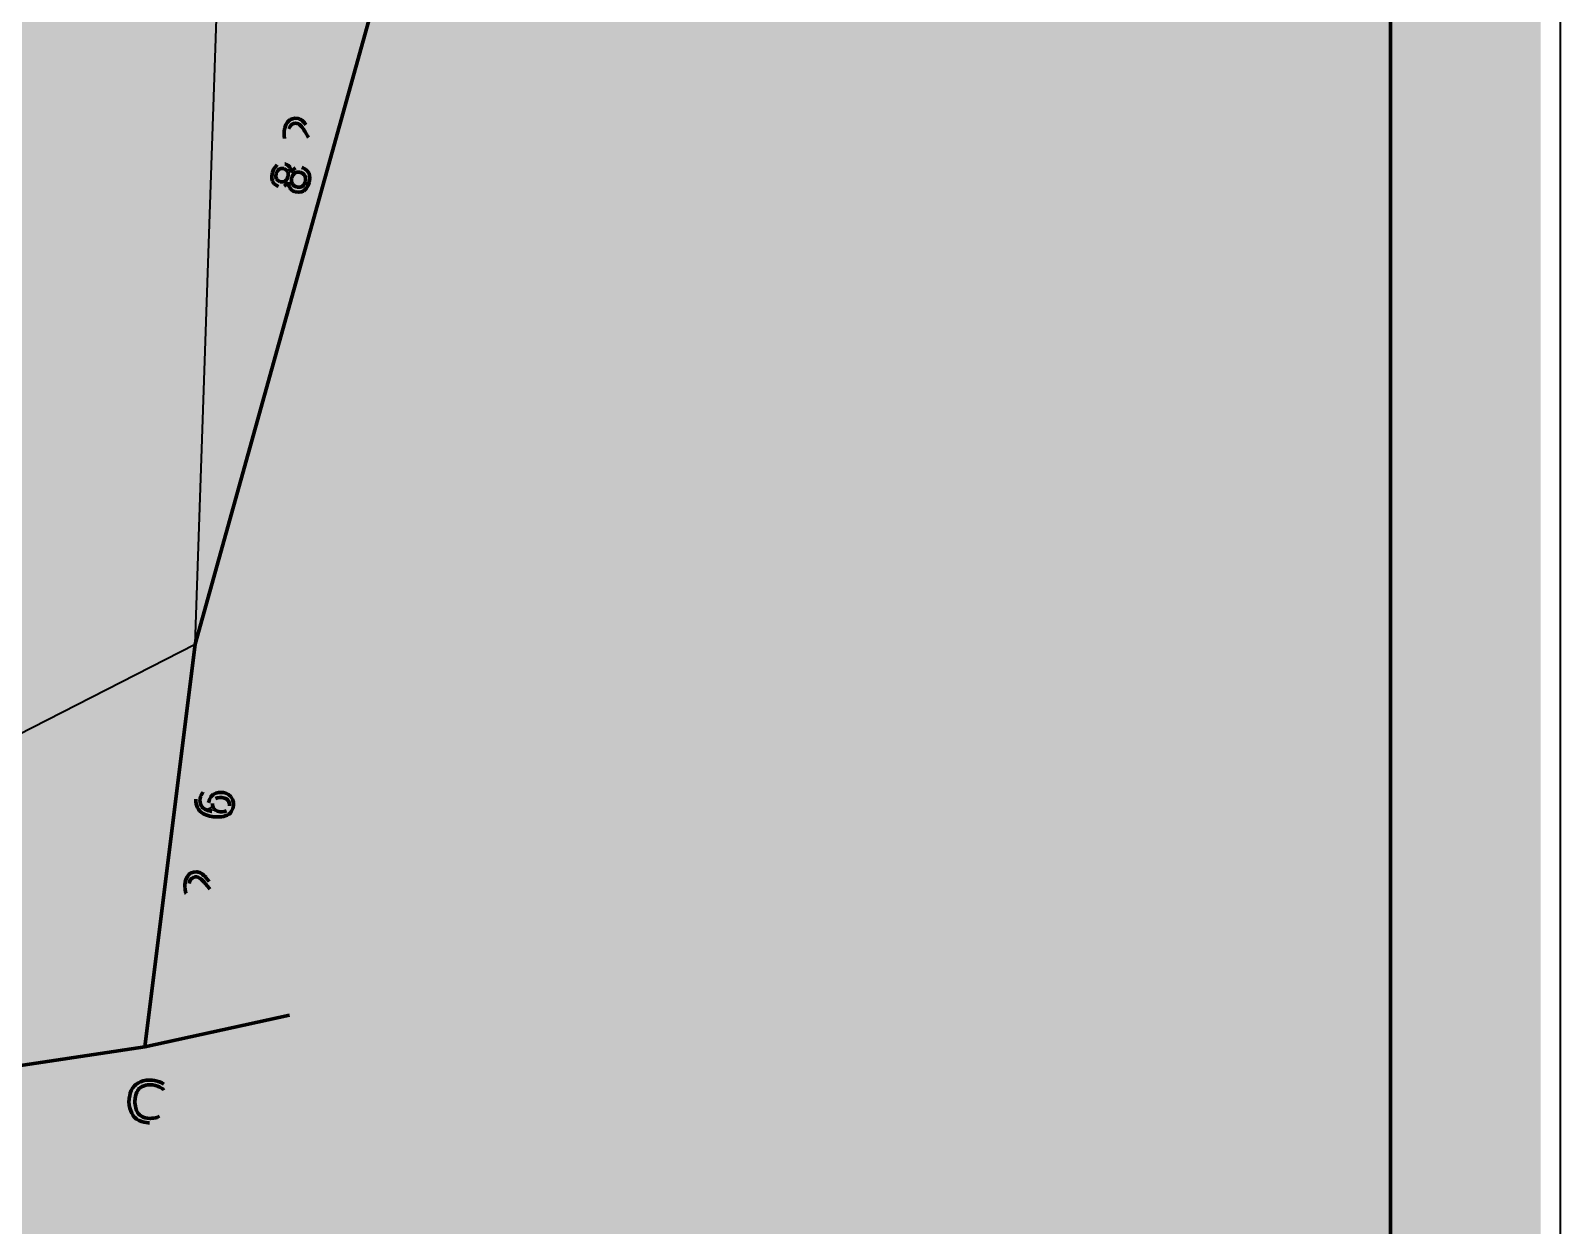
# Model space of a CAD drawing. Header units: inches. Extents: x 0 to 9.1, y 0 to 13.1.
# Drawn here: x 5.399 to 9.14, y 2.317 to 5.239 of the extents above; entities that cross this region are included whole.
import ezdxf

# ---------------------------------------------------------------- set-up
doc = ezdxf.new("R2010")
doc.units = ezdxf.units.IN
doc.header["$MEASUREMENT"] = 0
doc.layers.add('PDF_Geometry', color=7, linetype='Continuous')
doc.layers.add('PDF_Solid Fills', color=7, linetype='Continuous')

msp = doc.modelspace()

# ---------------------------------------------------------------- hatches: boundary and pattern name
at = {"layer": 'PDF_Solid Fills', "true_color": 0xffffff, "transparency": 33554559}
msp.add_hatch(color=7, dxfattribs=at).paths.add_polyline_path([(9.0917, 0.1596), (9.0917, 13.0851), (-0.0485, 13.0851), (-0.0485, 0.1596)])
at = {"layer": 'PDF_Solid Fills', "transparency": 33554559}
h = msp.add_hatch(color=256, dxfattribs=at)
h.paths.add_polyline_path([(6.7576, 5.0022), (6.7154, 4.9363), (6.7576, 4.9363)], flags=0)
h.paths.add_polyline_path([(6.7533, 5.0166), (6.774, 5.0166), (6.774, 4.9363), (6.7917, 4.9363), (6.7917, 4.9223), (6.774, 4.9223), (6.774, 4.8932), (6.7576, 4.8932), (6.7576, 4.9223), (6.7017, 4.9223), (6.7017, 4.9385)], flags=0)
h.paths.add_polyline_path([(6.8222, 4.9072), (6.8496, 4.9072), (6.8496, 5.0014), (6.8197, 4.9954), (6.8197, 5.0106), (6.8493, 5.0166), (6.8662, 5.0166), (6.8662, 4.9072), (6.8933, 4.9072), (6.8933, 4.8932), (6.8222, 4.8932)], flags=0)
h.paths.add_polyline_path([(6.9228, 5.0166), (7.0022, 5.0166), (7.0022, 5.0096), (6.9573, 4.8932), (6.9399, 4.8932), (6.9821, 5.0026), (6.9228, 5.0026)], flags=0)
h = msp.add_hatch(color=5, dxfattribs=at)
h.paths.add_polyline_path([(5.9834, 4.8208), (6.0214, 4.7783), (6.0296, 4.808)], flags=0)
h.paths.add_polyline_path([(5.9724, 4.8203), (5.9764, 4.8351), (6.0327, 4.8197), (6.0361, 4.8318), (6.0459, 4.8292), (6.0425, 4.8169), (6.0628, 4.8114), (6.0598, 4.7997), (6.0393, 4.8054), (6.0285, 4.7661), (6.0171, 4.7694)], flags=0)
h.paths.add_polyline_path([(6.0053, 4.8584, 0.155966), (6.019, 4.8592)], flags=0)
h.paths.add_polyline_path([(6.0205, 4.9137, 0.210686), (6.002, 4.9109)], flags=0)
h.paths.add_polyline_path([(6.0624, 4.9045, 0.161133), (6.047, 4.9035)], flags=0)
h.paths.add_polyline_path([(6.0776, 4.9226), (6.081, 4.9349), (6.0958, 4.9308), (6.0924, 4.9185)], flags=0)
h.paths.add_polyline_path([(6.0956, 4.9689), (6.1068, 5.01), (6.1168, 5.0072), (6.1018, 4.9523), (6.0918, 4.9551)], flags=0)
h.paths.add_polyline_path([(6.0784, 4.9782, 0.003296), (6.0918, 4.9551)], flags=0)
h.paths.add_polyline_path([(6.0304, 4.9991, 0.07119), (6.0291, 4.9869)], flags=0)
h.paths.add_polyline_path([(6.0291, 4.9869, 0.054022), (6.0314, 4.9722)], flags=0)
h.paths.add_polyline_path([(6.0314, 4.9722), (6.0196, 4.9754)], flags=0)
h.paths.add_polyline_path([(6.0722, 5.0091, 0.001709), (6.0793, 4.9969)], flags=0)
h.paths.add_polyline_path([(6.0956, 4.9689, 0.002918), (6.0793, 4.9969)], flags=0)
msp.add_hatch(color=1, dxfattribs=at).paths.add_polyline_path([(5.8609, 3.717), (5.919, 3.717), (5.919, 3.7055), (5.8745, 3.7055), (5.8745, 3.6758), (5.9146, 3.6758), (5.9146, 3.6644), (5.8745, 3.6644), (5.8745, 3.6161), (5.8609, 3.6161)])
h = msp.add_hatch(color=5, dxfattribs=at)
h.paths.add_polyline_path([(5.8554, 3.133), (5.8609, 3.1752), (5.8711, 3.1738), (5.8639, 3.1174), (5.8536, 3.1187)], flags=0)
h.paths.add_polyline_path([(5.8371, 3.1397, 0.001985), (5.8536, 3.1187)], flags=0)
h.paths.add_polyline_path([(5.7866, 3.1538, 0.071482), (5.7871, 3.1415)], flags=0)
h.paths.add_polyline_path([(5.7871, 3.1415, 0.04412), (5.7914, 3.1272)], flags=0)
h.paths.add_polyline_path([(5.7914, 3.1272), (5.7792, 3.1289)], flags=0)
h.paths.add_polyline_path([(5.8554, 3.133, 0.001109), (5.8354, 3.1584)], flags=0)
h.paths.add_polyline_path([(5.8003, 3.2425), (5.8439, 3.2057), (5.8477, 3.2363)], flags=0)
h.paths.add_polyline_path([(5.7894, 3.2405), (5.7914, 3.2557), (5.8493, 3.2481), (5.8509, 3.2608), (5.8609, 3.2595), (5.8594, 3.2469), (5.8803, 3.2441), (5.8788, 3.2321), (5.8577, 3.2349), (5.8525, 3.1946), (5.8408, 3.1961)], flags=0)
h.paths.add_polyline_path([(5.8693, 3.2788), (5.8709, 3.2914), (5.8862, 3.2894), (5.8845, 3.2768)], flags=0)
h.paths.add_polyline_path([(5.878, 3.3315, 0.203609), (5.8853, 3.3437)], flags=0)
h.paths.add_polyline_path([(5.8511, 3.3612, 0.206097), (5.8437, 3.3491)], flags=0)
h.paths.add_polyline_path([(5.8092, 3.3779), (5.8202, 3.3765)], flags=0)
h.paths.add_polyline_path([(5.8343, 3.3511, 0.10475), (5.8356, 3.3391)], flags=0)
h.paths.add_polyline_path([(5.8052, 3.3686, 0.038853), (5.8032, 3.3597)], flags=0)
h.paths.add_polyline_path([(5.8092, 3.3779, 0.044845), (5.8052, 3.3686)], flags=0)
h = msp.add_hatch(color=1, dxfattribs=at)
h.paths.add_polyline_path([(5.7143, 2.5842), (5.7143, 2.6113), (5.692, 2.6113), (5.692, 2.6223), (5.7277, 2.6223), (5.7277, 2.5791)], flags=0)
h.paths.add_polyline_path([(5.7103, 2.5706, 0.070189), (5.7277, 2.5791)], flags=0)
h.paths.add_polyline_path([(5.69, 2.5679, 0.062785), (5.7103, 2.5706)], flags=0)
h.paths.add_polyline_path([(5.7251, 2.663), (5.7251, 2.6483)], flags=0)

# ---------------------------------------------------------------- linework, layer by layer
at = {"layer": 'PDF_Geometry', "color": 250, "lineweight": 35, "true_color": 0x404040}
msp.add_lwpolyline([(9.1402, 0), (9.1402, 12.9255), (0.0154, 12.9255), (0.0154, 0.0154), (9.1402, 0.0154)], dxfattribs=at)
at = {"layer": 'PDF_Geometry', "lineweight": 70}
msp.add_lwpolyline([(0.4309, 12.51), (0.4309, 0.4309), (8.7247, 0.4309), (8.7247, 12.51)], close=True, dxfattribs=at)
at = {"layer": 'PDF_Geometry', "lineweight": 35}
for points in [[(3.1852, 9.7095), (4.8009, 10.4635), (5.9857, 10.5712), (5.9857, 9.1402), (6.9398, 7.8476), (5.8011, 3.7392), (5.678, 2.7544), (3.1237, 2.3697)], [(5.9857, 9.1402), (3.1237, 2.3697), (5.8011, 3.7392)]]:
    msp.add_lwpolyline(points, close=True, dxfattribs=at)
at = {"layer": 'PDF_Geometry', "lineweight": 106}
msp.add_lwpolyline([(3.1852, 9.7095), (4.8009, 10.4635), (4.8778, 10.4635), (5.9857, 10.5712), (5.9857, 9.1402), (6.4474, 8.5247), (6.9398, 7.8476), (6.3243, 5.6164), (5.8011, 3.7392), (5.678, 2.7544), (3.1237, 2.3697), (3.1391, 5.4472), (3.1544, 5.9703), (3.1698, 8.4477)], close=True, dxfattribs=at)
msp.add_lwpolyline([(5.678, 2.7544), (6.0319, 2.8313)], dxfattribs=at)
for points in [[(6.0205, 5.0016), (6.0205, 5.0016), (6.0242, 5.0151), (6.0331, 5.0212)], [(6.0331, 5.0212), (6.0331, 5.0212), (6.0421, 5.0272), (6.0533, 5.0243)], [(6.0508, 5.0122), (6.0508, 5.0122), (6.0439, 5.014), (6.0382, 5.0105)], [(6.0533, 5.0243), (6.0533, 5.0243), (6.0585, 5.0228), (6.0628, 5.0194)], [(6.0628, 5.0194), (6.0628, 5.0194), (6.0671, 5.0159), (6.0722, 5.0091)], [(6.0196, 4.9754), (6.0196, 4.9754), (6.0185, 4.9834), (6.0188, 4.99)], [(6.0188, 4.99), (6.0188, 4.99), (6.0191, 4.9965), (6.0205, 5.0016)], [(6.0382, 5.0105), (6.0382, 5.0105), (6.0325, 5.0068), (6.0304, 4.9991)], [(6.0588, 5.0076), (6.0588, 5.0076), (6.0551, 5.0111), (6.0508, 5.0122)], [(6.0673, 4.9966), (6.0673, 4.9966), (6.0627, 5.0042), (6.0588, 5.0076)], [(6.0784, 4.9782), (6.0784, 4.9782), (6.0698, 4.9929), (6.0673, 4.9966)], [(5.9904, 4.8923), (5.9904, 4.8923), (5.994, 4.9052), (6.002, 4.9109)], [(6.0182, 4.9018), (6.0182, 4.9018), (6.0116, 4.9037), (6.0067, 4.9005)], [(6.0276, 4.8946), (6.0276, 4.8946), (6.025, 4.9), (6.0182, 4.9018)], [(6.0205, 4.9137), (6.0205, 4.9137), (6.0279, 4.9117), (6.0319, 4.906)], [(6.0319, 4.906), (6.0319, 4.906), (6.0359, 4.9005), (6.0356, 4.8926)], [(6.0356, 4.8926), (6.0356, 4.8926), (6.0401, 4.9003), (6.047, 4.9035)], [(6.0624, 4.9045), (6.0624, 4.9045), (6.0748, 4.9009), (6.0794, 4.8914)], [(5.9908, 4.8703), (5.9908, 4.8703), (5.9868, 4.8794), (5.9904, 4.8923)], [(6.0053, 4.8584), (6.0053, 4.8584), (5.9948, 4.8614), (5.9908, 4.8703)], [(5.9997, 4.8897), (5.9997, 4.8897), (5.9976, 4.8821), (6.0002, 4.8769)], [(6.0067, 4.9005), (6.0067, 4.9005), (6.0017, 4.8972), (5.9997, 4.8897)], [(6.0002, 4.8769), (6.0002, 4.8769), (6.0027, 4.8717), (6.0094, 4.8698)], [(6.0094, 4.8698), (6.0094, 4.8698), (6.0162, 4.868), (6.0211, 4.8711)], [(6.0291, 4.8689), (6.0291, 4.8689), (6.0253, 4.862), (6.019, 4.8592)], [(6.0211, 4.8711), (6.0211, 4.8711), (6.0261, 4.8743), (6.0282, 4.8818)], [(6.0282, 4.8818), (6.0282, 4.8818), (6.0302, 4.8894), (6.0276, 4.8946)], [(6.0333, 4.8537), (6.0333, 4.8537), (6.029, 4.86), (6.0291, 4.8689)], [(6.0374, 4.8794), (6.0374, 4.8794), (6.0351, 4.8709), (6.0382, 4.8651)], [(6.0454, 4.8912), (6.0454, 4.8912), (6.0397, 4.8877), (6.0374, 4.8794)], [(6.0382, 4.8651), (6.0382, 4.8651), (6.0414, 4.8591), (6.0493, 4.8569)], [(6.0591, 4.8926), (6.0591, 4.8926), (6.0511, 4.8948), (6.0454, 4.8912)], [(6.0699, 4.8845), (6.0699, 4.8845), (6.0667, 4.8905), (6.0591, 4.8926)], [(6.0628, 4.8583), (6.0628, 4.8583), (6.0685, 4.8618), (6.0708, 4.8701)], [(6.0801, 4.8675), (6.0801, 4.8675), (6.0762, 4.8532), (6.0673, 4.8474)], [(6.0708, 4.8701), (6.0708, 4.8701), (6.0731, 4.8785), (6.0699, 4.8845)], [(6.0794, 4.8914), (6.0794, 4.8914), (6.0841, 4.882), (6.0801, 4.8675)], [(6.0461, 4.8451), (6.0461, 4.8451), (6.0376, 4.8474), (6.0333, 4.8537)], [(6.0673, 4.8474), (6.0673, 4.8474), (6.0585, 4.8417), (6.0461, 4.8451)], [(6.0493, 4.8569), (6.0493, 4.8569), (6.0571, 4.8548), (6.0628, 4.8583)], [(5.8157, 3.3679), (5.8157, 3.3679), (5.8139, 3.3634), (5.8132, 3.3589)], [(5.8202, 3.3765), (5.8202, 3.3765), (5.8174, 3.3722), (5.8157, 3.3679)], [(5.8343, 3.3511), (5.8343, 3.3511), (5.836, 3.3645), (5.8452, 3.3712)], [(5.8452, 3.3712), (5.8452, 3.3712), (5.8543, 3.378), (5.8683, 3.3762)], [(5.8683, 3.3762), (5.8683, 3.3762), (5.8822, 3.3745), (5.8894, 3.3652)], [(5.8122, 3.3312), (5.8122, 3.3312), (5.8011, 3.3428), (5.8032, 3.3597)], [(5.8132, 3.3589), (5.8132, 3.3589), (5.8117, 3.3469), (5.8191, 3.3395)], [(5.8446, 3.3168), (5.8446, 3.3168), (5.8234, 3.3195), (5.8122, 3.3312)], [(5.8191, 3.3395), (5.8191, 3.3395), (5.8263, 3.3323), (5.8425, 3.3292)], [(5.8425, 3.3292), (5.8425, 3.3292), (5.8376, 3.3334), (5.8356, 3.3391)], [(5.8437, 3.3491), (5.8437, 3.3491), (5.8428, 3.3411), (5.8477, 3.3355)], [(5.8477, 3.3355), (5.8477, 3.3355), (5.8526, 3.33), (5.8622, 3.3288)], [(5.8668, 3.364), (5.8668, 3.364), (5.8573, 3.3652), (5.8511, 3.3612)], [(5.8622, 3.3288), (5.8622, 3.3288), (5.8717, 3.3275), (5.878, 3.3315)], [(5.8814, 3.3574), (5.8814, 3.3574), (5.8763, 3.3628), (5.8668, 3.364)], [(5.8948, 3.3425), (5.8948, 3.3425), (5.8928, 3.3269), (5.8799, 3.3205)], [(5.8853, 3.3437), (5.8853, 3.3437), (5.8863, 3.3519), (5.8814, 3.3574)], [(5.8894, 3.3652), (5.8894, 3.3652), (5.8966, 3.356), (5.8948, 3.3425)], [(5.8799, 3.3205), (5.8799, 3.3205), (5.8671, 3.3139), (5.8446, 3.3168)], [(5.7863, 3.176), (5.7863, 3.176), (5.7943, 3.1834), (5.8057, 3.1818)], [(5.8057, 3.1818), (5.8057, 3.1818), (5.8112, 3.1812), (5.816, 3.1783)], [(5.7765, 3.1431), (5.7765, 3.1431), (5.7759, 3.1497), (5.7766, 3.1549)], [(5.7792, 3.1289), (5.7792, 3.1289), (5.7771, 3.1366), (5.7765, 3.1431)], [(5.7766, 3.1549), (5.7766, 3.1549), (5.7783, 3.1687), (5.7863, 3.176)], [(5.7928, 3.1661), (5.7928, 3.1661), (5.7877, 3.1617), (5.7866, 3.1538)], [(5.8051, 3.1695), (5.8051, 3.1695), (5.798, 3.1704), (5.7928, 3.1661)], [(5.8137, 3.1661), (5.8137, 3.1661), (5.8094, 3.1691), (5.8051, 3.1695)], [(5.8236, 3.1566), (5.8236, 3.1566), (5.8179, 3.1634), (5.8137, 3.1661)], [(5.816, 3.1783), (5.816, 3.1783), (5.8208, 3.1755), (5.8268, 3.1695)], [(5.8371, 3.1397), (5.8371, 3.1397), (5.8265, 3.1532), (5.8236, 3.1566)], [(5.8268, 3.1695), (5.8268, 3.1695), (5.8282, 3.1675), (5.8354, 3.1584)], [(5.6395, 2.6202), (5.6395, 2.6202), (5.6395, 2.6448), (5.6529, 2.6587)], [(5.6529, 2.6587), (5.6529, 2.6587), (5.6661, 2.6727), (5.69, 2.6727)], [(5.6912, 2.6613), (5.6912, 2.6613), (5.6728, 2.6613), (5.6634, 2.651)], [(5.69, 2.6727), (5.69, 2.6727), (5.6998, 2.6727), (5.7088, 2.67)], [(5.7091, 2.658), (5.7091, 2.658), (5.7006, 2.6613), (5.6912, 2.6613)], [(5.7088, 2.67), (5.7088, 2.67), (5.7177, 2.6676), (5.7251, 2.663)], [(5.7251, 2.6483), (5.7251, 2.6483), (5.7177, 2.6548), (5.7091, 2.658)], [(5.6529, 2.5816), (5.6529, 2.5816), (5.6395, 2.5954), (5.6395, 2.6202)], [(5.6634, 2.651), (5.6634, 2.651), (5.654, 2.6406), (5.654, 2.6202)], [(5.654, 2.6202), (5.654, 2.6202), (5.654, 2.5997), (5.6634, 2.5894)], [(5.69, 2.5679), (5.69, 2.5679), (5.6661, 2.5679), (5.6529, 2.5816)], [(5.6634, 2.5894), (5.6634, 2.5894), (5.6728, 2.5791), (5.6912, 2.5791)], [(5.7041, 2.5803), (5.7041, 2.5803), (5.7097, 2.5816), (5.7143, 2.5842)], [(5.6912, 2.5791), (5.6912, 2.5791), (5.6985, 2.5791), (5.7041, 2.5803)]]:
    msp.add_open_spline(points, degree=3, dxfattribs=at)
at = {"layer": 'PDF_Solid Fills', "lineweight": 106, "transparency": 33554559}
for points in [[(6.7645, 4.8189), (6.7645, 4.8072), (6.6765, 4.8189), (6.6765, 4.8072)], [(6.8107, 4.8189), (6.8107, 4.8072), (6.7226, 4.8189), (6.7226, 4.8072)], [(6.8491, 4.8189), (6.8491, 4.8072), (6.7611, 4.8189), (6.7611, 4.8072)], [(6.8953, 4.8189), (6.8953, 4.8072), (6.8073, 4.8189), (6.8073, 4.8072)], [(6.9338, 4.8189), (6.9338, 4.8072), (6.8457, 4.8189), (6.8457, 4.8072)], [(6.9799, 4.8189), (6.9799, 4.8072), (6.8919, 4.8189), (6.8919, 4.8072)], [(7.0184, 4.8189), (7.0184, 4.8072), (6.9304, 4.8189), (6.9304, 4.8072)]]:
    msp.add_solid(points, dxfattribs=at)

doc.saveas('drawing.dxf')
